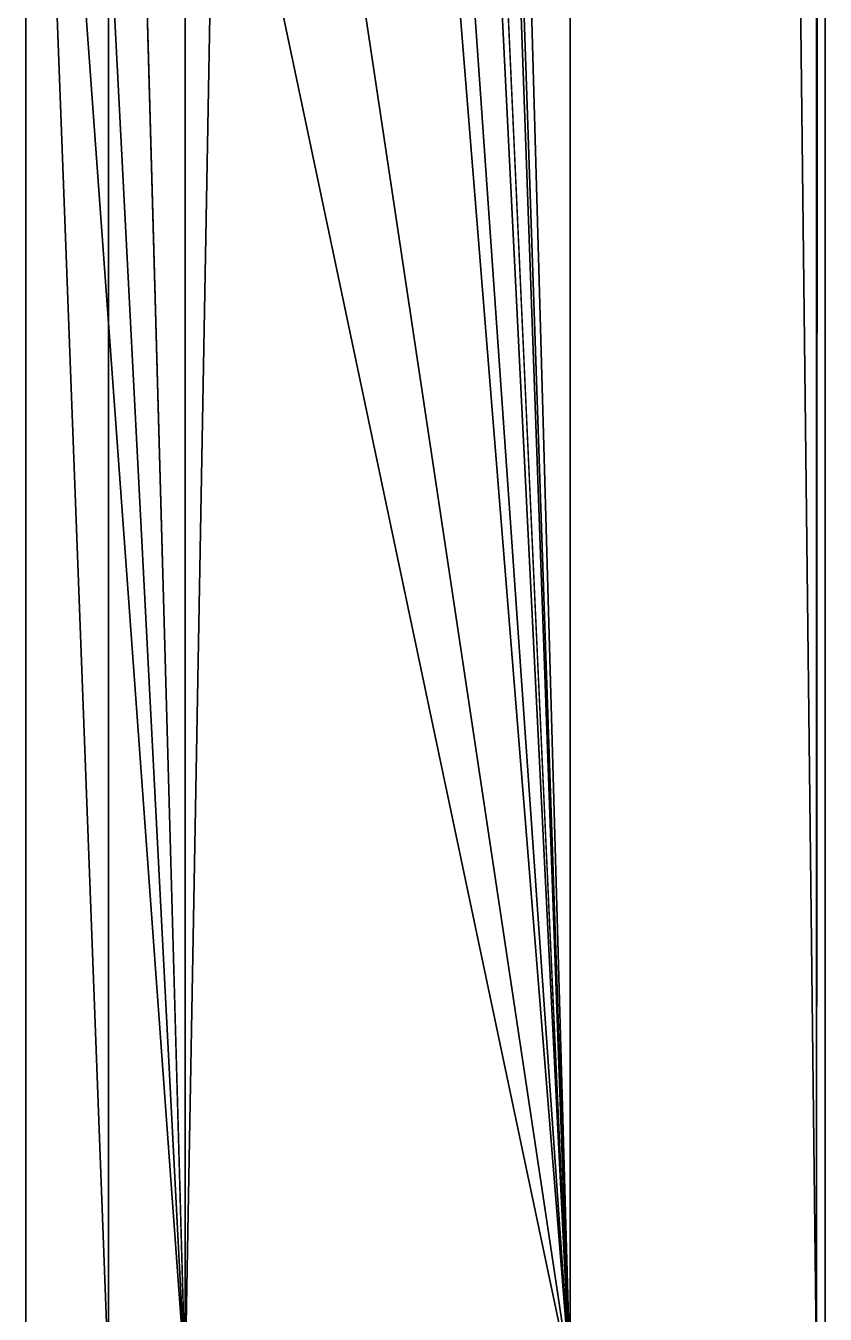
# Model space of a CAD drawing. Header units: metres. Extents: x -40.1 to 40.1, y -46.3 to 46.3.
# Drawn here: x 36.92 to 40.06, y -41.26 to -36.2 of the extents above; entities that cross this region are included whole.
import ezdxf

# ---------------------------------------------------------------- set-up
doc = ezdxf.new("R2010")
doc.units = ezdxf.units.M

msp = doc.modelspace()

# ---------------------------------------------------------------- linework, layer by layer
for points in [[(37.55, 41.5), (36.925, -19.0526), (37.55, -41.5), (37.55, 41.5)], [(39.06, -41.5), (37.25, 22.5167), (39.06, 41.5), (39.06, -41.5)], [(39.06, 41.5), (37.55, -41.5), (39.06, -41.5), (39.06, 41.5)], [(39.06, 41.5), (37.55, 41.5), (37.55, -41.5), (39.06, 41.5)], [(39.06, 41.5), (40.0257, -41.5), (39.06, -41.5), (39.06, 41.5)], [(40.0257, 41.5), (40.0257, -41.5), (39.06, 41.5), (40.0257, 41.5)], [(39.06, 41.5), (39.06, -41.5), (40.0257, -41.5), (39.06, 41.5)], [(40.0257, 41.5), (39.06, 41.5), (40.0257, -41.5), (40.0257, 41.5)], [(40.06, 41.5), (40.06, -41.5), (40.0257, -41.5), (40.06, 41.5)], [(40.06, 41.5), (40.0257, -41.5), (40.0257, 41.5), (40.06, 41.5)], [(40.06, 41.5), (40.0257, -41.5), (40.06, -41.5), (40.06, 41.5)], [(40.06, 41.5), (40.0257, 41.5), (40.0257, -41.5), (40.06, 41.5)], [(40.06, 41.5), (40.06, -41.5), (40.06, -41.5), (40.06, 41.5)], [(40.06, 41.5), (40.06, 41.5), (40.06, -41.5), (40.06, 41.5)], [(39.06, -41.5), (37.25, 12.1244), (37.25, 22.5167), (39.06, -41.5)], [(39.06, -41.5), (37.25, 8.6603), (37.25, 12.1244), (39.06, -41.5)], [(39.06, -41.5), (37.25, -1.7321), (37.25, 8.6603), (39.06, -41.5)], [(39.06, -41.5), (37.25, -5.1962), (37.25, -1.7321), (39.06, -41.5)], [(39.06, -41.5), (37.25, -15.5885), (37.25, -5.1962), (39.06, -41.5)], [(39.06, -41.5), (37.25, -19.0526), (37.25, -15.5885), (39.06, -41.5)], [(36.925, -19.0526), (36.925, -29.4449), (37.55, -41.5), (36.925, -19.0526)], [(37.25, -19.0526), (39.06, -41.5), (37.25, -29.4449), (37.25, -19.0526)], [(36.925, -29.4449), (36.925, -32.909), (37.55, -41.5), (36.925, -29.4449)], [(37.25, -29.4449), (39.06, -41.5), (37.25, -32.909), (37.25, -29.4449)], [(36.925, -32.909), (36.925, -41.5), (37.55, -41.5), (36.925, -32.909)], [(36.925, -32.909), (37.25, -41.5), (36.925, -41.5), (36.925, -32.909)], [(37.25, -32.909), (37.25, -41.5), (36.925, -32.909), (37.25, -32.909)], [(37.25, -32.909), (39.06, -41.5), (37.25, -41.5), (37.25, -32.909)], [(37.25, -32.909), (37.25, -41.5), (37.25, -41.5), (37.25, -32.909)], [(37.25, -32.909), (37.25, -41.5), (37.25, -32.909), (37.25, -32.909)]]:
    msp.add_lwpolyline(points)

doc.saveas('drawing.dxf')
